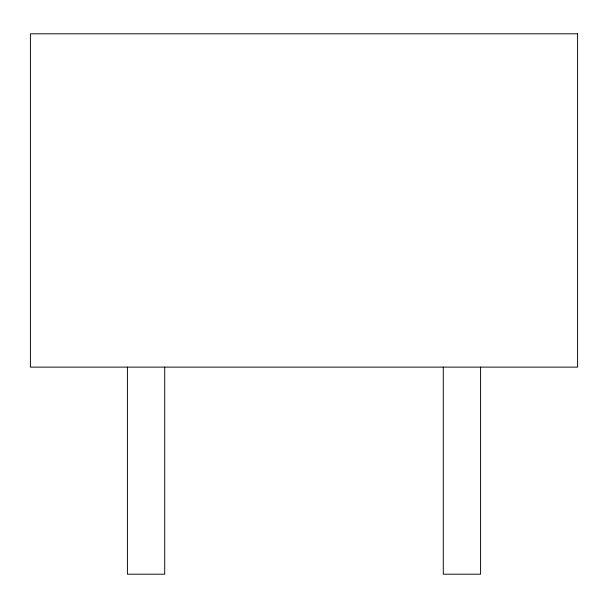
<?xml version="1.0" encoding="UTF-8"?>
<svg xmlns="http://www.w3.org/2000/svg" width="608" height="608" viewBox="0 0 608 608"><rect width="100%" height="100%" fill="white"/><g stroke="black" fill="none" stroke-linecap="round" stroke-linejoin="round"><path stroke-width="0.91" d="M480.594 367.118L480.594 574.18L443.285 574.18L443.285 367.118M164.715 367.118L164.715 574.18L127.406 574.18L127.406 367.118M577.6 33.82L30.4 33.82L30.4 367.118L577.6 367.118L577.6 33.82"/></g></svg>
